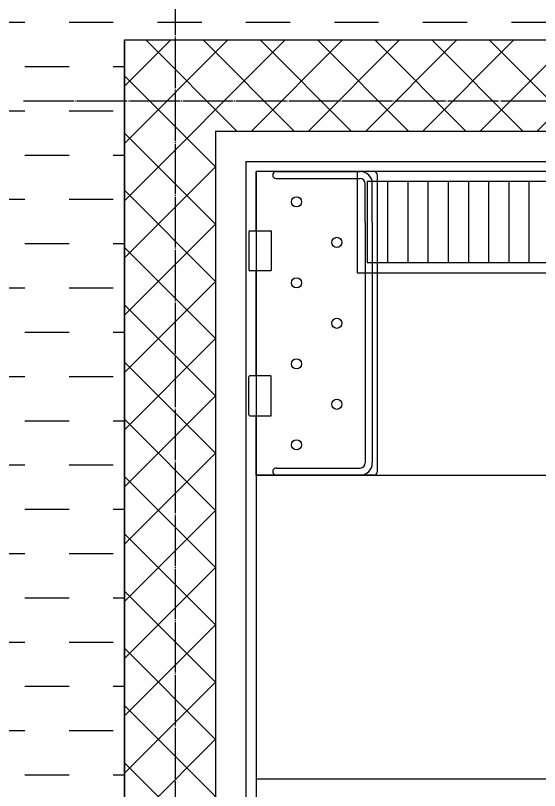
# Model space of a CAD drawing. Header units: millimetres. Extents: x 18456 to 179493, y -203649 to 469211.
# Drawn here: x 149031 to 149549, y 49444 to 50210 of the extents above; entities that cross this region are included whole.
import ezdxf

# ---------------------------------------------------------------- set-up
doc = ezdxf.new("R2010")
doc.units = ezdxf.units.MM
doc.linetypes.add('X-평면도(기본형)$0$CEN', pattern=[52.5, 50, -1, 0.5, -1])
for name, color, linetype, true_color in [('X-평면도(기본형)$0$40HAT', 9, 'Continuous', 0x808080), ('X-평면도(기본형)$0$CEN', 1, 'X-평면도(기본형)$0$CEN', 0xff0000), ('X-평면도(기본형)$0$FIN', 9, 'Continuous', 0x808080), ('X-평면도(기본형)$0$FUR', 6, 'Continuous', 0xff00ff), ('X-평면도(기본형)$0$MC', 7, 'Continuous', 0x7f7fff), ('X-평면도(기본형)$0$TIL', 5, 'Continuous', 0x0000ff), ('X-평면도(기본형)$0$W2', 3, 'Continuous', 0x00ff00), ('X-평면도(기본형)$0$설비OPEN', 9, 'Continuous', 0x808080)]:
    doc.layers.add(name, color=color, linetype=linetype, true_color=true_color)

# ---------------------------------------------------------------- blocks, each defined once
blk = doc.blocks.new('X-평면도(기본형)$0$코너  선반')
at = {"layer": 'X-평면도(기본형)$0$FUR'}
for p, q in [((506928.8, 180421.77), (506966.3, 180421.77)), ((506928.8, 180421.77), (506966.3, 180421.77)), ((507109.8, 180421.77), (507072.3, 180421.77)), ((507109.8, 180421.77), (507072.3, 180421.77)), ((506869.3, 180298.27), (506869.3, 180414.77)), ((506869.3, 180414.77), (506927.8, 180414.77)), ((506927.8, 180420.77), (506927.8, 180400.27)), ((506967.3, 180400.27), (506967.3, 180420.77)), ((506967.3, 180414.77), (507071.3, 180414.77)), ((507071.3, 180400.27), (507071.3, 180420.77)), ((507110.8, 180420.77), (507110.8, 180400.27)), ((507110.8, 180414.77), (507169.3, 180414.77)), ((507169.3, 180298.27), (507169.3, 180414.77)), ((506928.3, 180399.77), (506966.8, 180399.77)), ((507110.3, 180399.77), (507071.8, 180399.77)), ((506872.8, 180294.77), (507165.8, 180294.77))]:
    blk.add_line(p, q, dxfattribs=at)
at = {"layer": 'X-평면도(기본형)$0$FUR', "color": 8, "true_color": 0x808080}
for p, q in [((506869.3, 180394.77), (506869.3, 180311.77)), ((506876.3, 180394.77), (506876.3, 180311.77)), ((507162.3, 180394.77), (507162.3, 180311.77)), ((507169.3, 180394.77), (507169.3, 180311.77)), ((507119.3, 180306.77), (506881.3, 180306.77)), ((507119.3, 180306.77), (507157.3, 180306.77)), ((507119.3, 180299.77), (506881.3, 180299.77)), ((507119.3, 180299.77), (507157.3, 180299.77))]:
    blk.add_line(p, q, dxfattribs=at)
for centre in [(506899.3, 180374.77), (506979.3, 180374.77), (507059.3, 180374.77), (507139.3, 180374.77), (506939.3, 180334.77), (507019.3, 180334.77), (507099.3, 180334.77)]:
    blk.add_circle(centre, 5, dxfattribs=at)
at = {"layer": 'X-평면도(기본형)$0$FUR'}
for centre, radius, start, end in [((506928.8, 180420.77), 1, 90, 180), ((506966.3, 180420.77), 1, 0, 90), ((507072.3, 180420.77), 1, 90, 180), ((507109.8, 180420.77), 1, 0, 90), ((506928.3, 180400.27), 0.5, 180, 270), ((506966.8, 180400.27), 0.5, 270, 0), ((507071.8, 180400.27), 0.5, 180, 270), ((507110.3, 180400.27), 0.5, 270, 0), ((506872.8, 180298.27), 3.5, 180, 270), ((507165.8, 180298.27), 3.5, 270, 0)]:
    blk.add_arc(centre, radius, start, end, dxfattribs=at)
at = {"layer": 'X-평면도(기본형)$0$FUR', "color": 8, "true_color": 0x808080}
for centre, radius, start, end in [((506872.8, 180394.77), 3.5, 0, 180), ((507165.8, 180394.77), 3.5, 0, 180), ((506881.3, 180311.77), 12, 180, 270), ((506881.3, 180311.77), 5, 180, 270), ((507157.3, 180311.77), 5, 270, 0), ((507157.3, 180311.77), 12, 270, 0)]:
    blk.add_arc(centre, radius, start, end, dxfattribs=at)
blk = doc.blocks.new('X-평면도(기본형)$0$T1')
at = {"layer": 'X-평면도(기본형)$0$FUR', "color": 8, "true_color": 0x808080}
for p, q in [((10, 670), (90, 670)), ((10, 650), (90, 650)), ((10, 630), (90, 630)), ((10, 610), (90, 610)), ((10, 590), (90, 590)), ((10, 570), (90, 570)), ((10, 550), (90, 550)), ((10, 530), (90, 530)), ((10, 510), (90, 510)), ((10, 490), (90, 490)), ((10, 470), (58.36, 470)), ((0, 410), (29.3, 410)), ((0, 390), (53.78, 390)), ((7.5, 370), (55.42, 370)), ((7.5, 330), (70, 330)), ((0, 310), (70, 310)), ((0, 290), (29.3, 290)), ((43, 270), (90, 270)), ((43, 250), (90, 250)), ((10, 230), (90, 230)), ((10, 210), (90, 210)), ((10, 190), (90, 190)), ((10, 170), (90, 170)), ((10, 150), (90, 150)), ((10, 130), (90, 130)), ((10, 110), (90, 110)), ((10, 90), (90, 90)), ((10, 70), (90, 70)), ((10, 50), (90, 50)), ((10, 30), (90, 30))]:
    blk.add_line(p, q, dxfattribs=at)
at = {"layer": 'X-평면도(기본형)$0$FUR'}
for points in [[(100, 270.92), (100, 0), (0, 0), (0, 700), (100, 700), (100, 487.43)], [(10, 461.78), (10, 690), (90, 690), (90, 487.47)], [(90, 270.87), (90, 10), (10, 10), (10, 238.22)]]:
    blk.add_lwpolyline(points, dxfattribs=at)
blk = doc.blocks.new('X-평면도(기본형)$0$BA23502100')
at = {"layer": 'X-평면도(기본형)$0$MC'}
blk.add_lwpolyline([(500, 2350), (1700, 2350), (1700, 1450), (2100, 1450), (2100, 0), (0, 0), (0, 1450), (500, 1450)], close=True, dxfattribs=at)
at = {"layer": 'X-평면도(기본형)$0$TIL'}
for p, q in [((800, 2350), (800, 1490)), ((1100, 2350), (1100, 1490))]:
    blk.add_line(p, q, dxfattribs=at)
at = {"layer": 'X-평면도(기본형)$0$FUR', "xscale": -1}
blk.add_blockref('X-평면도(기본형)$0$코너  선반', (507669.3, -178064.77), dxfattribs=at)
at = {"layer": 'X-평면도(기본형)$0$FUR'}
blk.add_blockref('X-평면도(기본형)$0$T1', (500, 1550), dxfattribs=at)

msp = doc.modelspace()

# ---------------------------------------------------------------- hatches: boundary and pattern name
at = {"layer": 'X-평면도(기본형)$0$40HAT'}
h = msp.add_hatch(dxfattribs=at)
h.set_pattern_fill('H3', color=256, scale=40, style=0, pattern_type=2)
h.set_pattern_definition([(315, (-346622.983, -110113.196), (28.2842712, 28.2842712), []), (45, (-346622.983, -110113.196), (-28.2842712, 28.2842712), [])])
h.paths.add_polyline_path([(151658.63, 50596.08), (151658.63, 50686.08), (150038.63, 50686.08), (150038.63, 50186.08), (149138.63, 50186.08), (149138.63, 48816.08), (148418.63, 48816.08), (148418.63, 48706.08), (150018.63, 48706.08), (150018.63, 48206.08), (150228.63, 48206.08), (150228.63, 48416.08), (150128.63, 48416.08), (150128.63, 48816.08), (149228.63, 48816.08), (149228.63, 50096.08), (150128.63, 50096.08), (150128.63, 50596.08)], flags=0)
at = {"layer": 'X-평면도(기본형)$0$설비OPEN'}
h = msp.add_hatch(dxfattribs=at)
h.set_pattern_fill('DASH', color=256, scale=350, style=0, pattern_type=2)
h.set_pattern_definition([(0, (-78241.37, -94783.922), (43.75, 43.75), [43.75, -43.75])])
h.paths.add_polyline_path([(150038.63, 50186.08), (150038.63, 50696.08), (148408.63, 50696.08), (148408.63, 48816.08), (149138.63, 48816.08), (149138.63, 50186.08)], flags=0)

# ---------------------------------------------------------------- linework, layer by layer
at = {"layer": 'X-평면도(기본형)$0$CEN'}
for p, q in [((149188.63, 50976.08), (149188.63, 48626.08)), ((149038.63, 50126.08), (150228.63, 50126.08))]:
    msp.add_line(p, q, dxfattribs=at)
at = {"layer": 'X-평면도(기본형)$0$FIN'}
for q in [(150158.63, 50066.08), (149258.63, 48846.08)]:
    msp.add_line((149258.63, 50066.08), q, dxfattribs=at)
at = {"layer": 'X-평면도(기본형)$0$W2'}
for p, q in [((149138.63, 50186.08), (150038.63, 50186.08)), ((149138.63, 50186.08), (149138.63, 48816.08)), ((149228.63, 50096.08), (150128.63, 50096.08)), ((149228.63, 50096.08), (149228.63, 48816.08))]:
    msp.add_line(p, q, dxfattribs=at)
at = {"layer": 'X-평면도(기본형)$0$설비OPEN'}
msp.add_lwpolyline([(150038.63, 50186.08), (150038.63, 50696.08), (148408.63, 50696.08), (148408.63, 48816.08), (149138.63, 48816.08), (149138.63, 50186.08)], close=True, dxfattribs=at)

# ---------------------------------------------------------------- block references
at = {"layer": 'X-평면도(기본형)$0$TIL', "xscale": -1, "rotation": 90}
msp.add_blockref('X-평면도(기본형)$0$BA23502100', (151618.63, 50556.08), dxfattribs=at)

doc.saveas('drawing.dxf')
